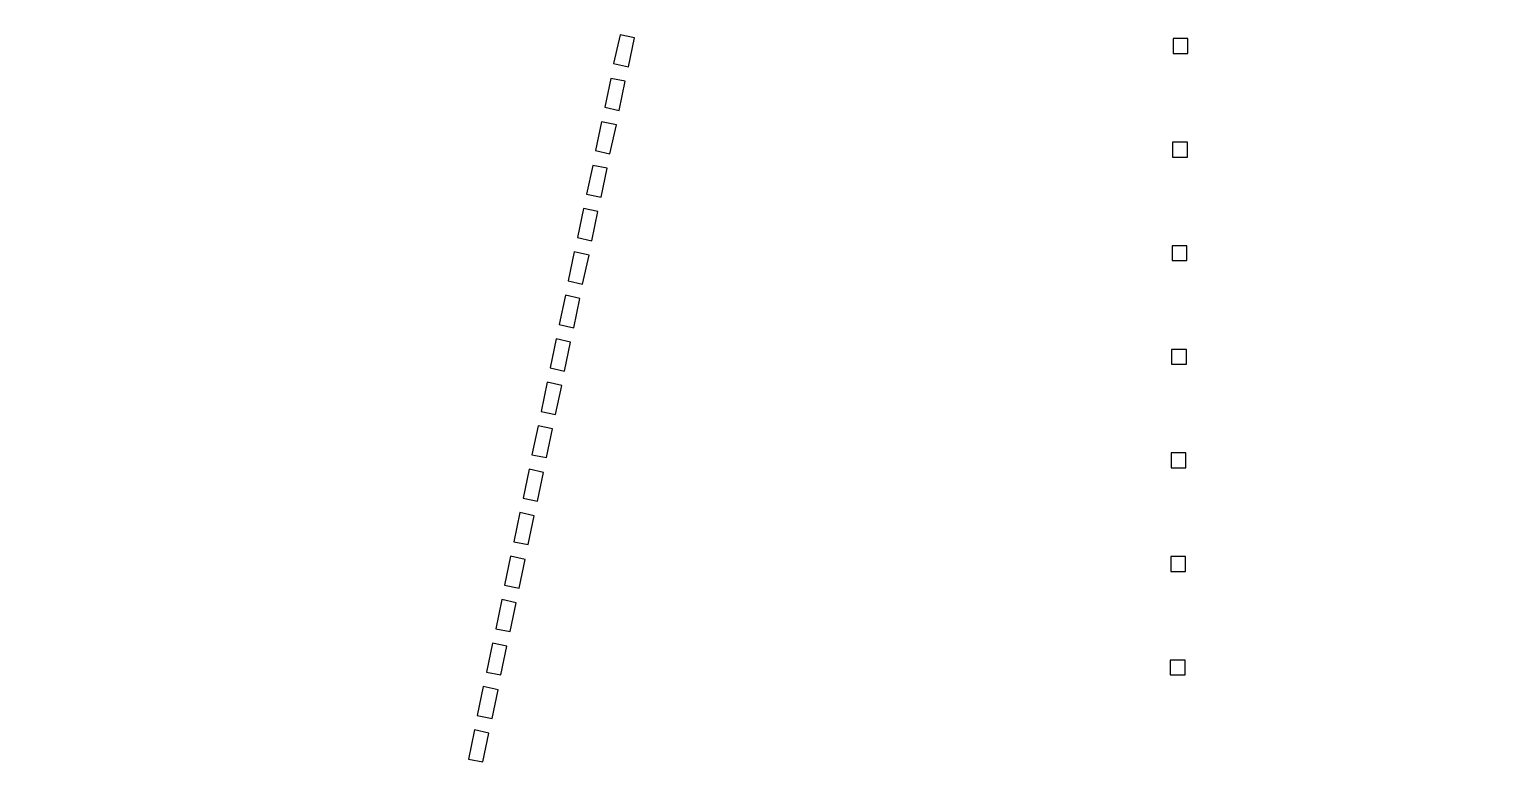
# Model space of a CAD drawing. Header units: centimetres. Extents: x -14.4 to 14.4, y -14.4 to 14.4.
# Drawn here: x -2.811 to 0.587, y -6.257 to -4.548 of the extents above; entities that cross this region are included whole.
import ezdxf
from ezdxf.lldxf.tags import DXFTag

# ---------------------------------------------------------------- set-up
doc = ezdxf.new("R2010")
doc.units = ezdxf.units.CM
doc.header["$MEASUREMENT"] = 0
doc.layers.add('Layer 1', color=7, linetype='Continuous')
tags = doc.linetypes.add('New Line1', pattern=[39354470.199999996, 4372718.9, -34981751.3]).pattern_tags.tags
tags[6:7] = [DXFTag(74, 4), DXFTag(75, 0), DXFTag(340, '0'), DXFTag(46, 1.0), DXFTag(50, 0.0), DXFTag(44, 0.0), DXFTag(45, 0.0)]
tags[4:5] = [DXFTag(74, 4), DXFTag(75, 0), DXFTag(340, '0'), DXFTag(46, 1.0), DXFTag(50, 0.0), DXFTag(44, 0.0), DXFTag(45, 0.0)]
tags = doc.linetypes.add('New Line408', pattern=[39354470.199999996, 4372718.9, -34981751.3]).pattern_tags.tags
tags[6:7] = [DXFTag(74, 4), DXFTag(75, 0), DXFTag(340, '0'), DXFTag(46, 1.0), DXFTag(50, 0.0), DXFTag(44, 0.0), DXFTag(45, 0.0)]
tags[4:5] = [DXFTag(74, 4), DXFTag(75, 0), DXFTag(340, '0'), DXFTag(46, 1.0), DXFTag(50, 0.0), DXFTag(44, 0.0), DXFTag(45, 0.0)]
tags = doc.linetypes.add('New Line410', pattern=[39354470.199999996, 4372718.9, -34981751.3]).pattern_tags.tags
tags[6:7] = [DXFTag(74, 4), DXFTag(75, 0), DXFTag(340, '0'), DXFTag(46, 1.0), DXFTag(50, 0.0), DXFTag(44, 0.0), DXFTag(45, 0.0)]
tags[4:5] = [DXFTag(74, 4), DXFTag(75, 0), DXFTag(340, '0'), DXFTag(46, 1.0), DXFTag(50, 0.0), DXFTag(44, 0.0), DXFTag(45, 0.0)]
tags = doc.linetypes.add('New Line411', pattern=[39354470.199999996, 4372718.9, -34981751.3]).pattern_tags.tags
tags[6:7] = [DXFTag(74, 4), DXFTag(75, 0), DXFTag(340, '0'), DXFTag(46, 1.0), DXFTag(50, 0.0), DXFTag(44, 0.0), DXFTag(45, 0.0)]
tags[4:5] = [DXFTag(74, 4), DXFTag(75, 0), DXFTag(340, '0'), DXFTag(46, 1.0), DXFTag(50, 0.0), DXFTag(44, 0.0), DXFTag(45, 0.0)]
tags = doc.linetypes.add('New Line413', pattern=[39354470.199999996, 4372718.9, -34981751.3]).pattern_tags.tags
tags[6:7] = [DXFTag(74, 4), DXFTag(75, 0), DXFTag(340, '0'), DXFTag(46, 1.0), DXFTag(50, 0.0), DXFTag(44, 0.0), DXFTag(45, 0.0)]
tags[4:5] = [DXFTag(74, 4), DXFTag(75, 0), DXFTag(340, '0'), DXFTag(46, 1.0), DXFTag(50, 0.0), DXFTag(44, 0.0), DXFTag(45, 0.0)]
tags = doc.linetypes.add('New Line415', pattern=[39354470.199999996, 4372718.9, -34981751.3]).pattern_tags.tags
tags[6:7] = [DXFTag(74, 4), DXFTag(75, 0), DXFTag(340, '0'), DXFTag(46, 1.0), DXFTag(50, 0.0), DXFTag(44, 0.0), DXFTag(45, 0.0)]
tags[4:5] = [DXFTag(74, 4), DXFTag(75, 0), DXFTag(340, '0'), DXFTag(46, 1.0), DXFTag(50, 0.0), DXFTag(44, 0.0), DXFTag(45, 0.0)]
tags = doc.linetypes.add('New Line416', pattern=[39354470.199999996, 4372718.9, -34981751.3]).pattern_tags.tags
tags[6:7] = [DXFTag(74, 4), DXFTag(75, 0), DXFTag(340, '0'), DXFTag(46, 1.0), DXFTag(50, 0.0), DXFTag(44, 0.0), DXFTag(45, 0.0)]
tags[4:5] = [DXFTag(74, 4), DXFTag(75, 0), DXFTag(340, '0'), DXFTag(46, 1.0), DXFTag(50, 0.0), DXFTag(44, 0.0), DXFTag(45, 0.0)]
tags = doc.linetypes.add('New Line418', pattern=[39354470.199999996, 4372718.9, -34981751.3]).pattern_tags.tags
tags[6:7] = [DXFTag(74, 4), DXFTag(75, 0), DXFTag(340, '0'), DXFTag(46, 1.0), DXFTag(50, 0.0), DXFTag(44, 0.0), DXFTag(45, 0.0)]
tags[4:5] = [DXFTag(74, 4), DXFTag(75, 0), DXFTag(340, '0'), DXFTag(46, 1.0), DXFTag(50, 0.0), DXFTag(44, 0.0), DXFTag(45, 0.0)]
tags = doc.linetypes.add('New Line420', pattern=[39354470.199999996, 4372718.9, -34981751.3]).pattern_tags.tags
tags[6:7] = [DXFTag(74, 4), DXFTag(75, 0), DXFTag(340, '0'), DXFTag(46, 1.0), DXFTag(50, 0.0), DXFTag(44, 0.0), DXFTag(45, 0.0)]
tags[4:5] = [DXFTag(74, 4), DXFTag(75, 0), DXFTag(340, '0'), DXFTag(46, 1.0), DXFTag(50, 0.0), DXFTag(44, 0.0), DXFTag(45, 0.0)]
tags = doc.linetypes.add('New Line421', pattern=[39354470.199999996, 4372718.9, -34981751.3]).pattern_tags.tags
tags[6:7] = [DXFTag(74, 4), DXFTag(75, 0), DXFTag(340, '0'), DXFTag(46, 1.0), DXFTag(50, 0.0), DXFTag(44, 0.0), DXFTag(45, 0.0)]
tags[4:5] = [DXFTag(74, 4), DXFTag(75, 0), DXFTag(340, '0'), DXFTag(46, 1.0), DXFTag(50, 0.0), DXFTag(44, 0.0), DXFTag(45, 0.0)]
tags = doc.linetypes.add('New Line423', pattern=[39354470.199999996, 4372718.9, -34981751.3]).pattern_tags.tags
tags[6:7] = [DXFTag(74, 4), DXFTag(75, 0), DXFTag(340, '0'), DXFTag(46, 1.0), DXFTag(50, 0.0), DXFTag(44, 0.0), DXFTag(45, 0.0)]
tags[4:5] = [DXFTag(74, 4), DXFTag(75, 0), DXFTag(340, '0'), DXFTag(46, 1.0), DXFTag(50, 0.0), DXFTag(44, 0.0), DXFTag(45, 0.0)]
tags = doc.linetypes.add('New Line425', pattern=[39354470.199999996, 4372718.9, -34981751.3]).pattern_tags.tags
tags[6:7] = [DXFTag(74, 4), DXFTag(75, 0), DXFTag(340, '0'), DXFTag(46, 1.0), DXFTag(50, 0.0), DXFTag(44, 0.0), DXFTag(45, 0.0)]
tags[4:5] = [DXFTag(74, 4), DXFTag(75, 0), DXFTag(340, '0'), DXFTag(46, 1.0), DXFTag(50, 0.0), DXFTag(44, 0.0), DXFTag(45, 0.0)]
tags = doc.linetypes.add('New Line427', pattern=[39354470.199999996, 4372718.9, -34981751.3]).pattern_tags.tags
tags[6:7] = [DXFTag(74, 4), DXFTag(75, 0), DXFTag(340, '0'), DXFTag(46, 1.0), DXFTag(50, 0.0), DXFTag(44, 0.0), DXFTag(45, 0.0)]
tags[4:5] = [DXFTag(74, 4), DXFTag(75, 0), DXFTag(340, '0'), DXFTag(46, 1.0), DXFTag(50, 0.0), DXFTag(44, 0.0), DXFTag(45, 0.0)]
tags = doc.linetypes.add('New Line428', pattern=[39354470.199999996, 4372718.9, -34981751.3]).pattern_tags.tags
tags[6:7] = [DXFTag(74, 4), DXFTag(75, 0), DXFTag(340, '0'), DXFTag(46, 1.0), DXFTag(50, 0.0), DXFTag(44, 0.0), DXFTag(45, 0.0)]
tags[4:5] = [DXFTag(74, 4), DXFTag(75, 0), DXFTag(340, '0'), DXFTag(46, 1.0), DXFTag(50, 0.0), DXFTag(44, 0.0), DXFTag(45, 0.0)]
tags = doc.linetypes.add('New Line430', pattern=[39354470.199999996, 4372718.9, -34981751.3]).pattern_tags.tags
tags[6:7] = [DXFTag(74, 4), DXFTag(75, 0), DXFTag(340, '0'), DXFTag(46, 1.0), DXFTag(50, 0.0), DXFTag(44, 0.0), DXFTag(45, 0.0)]
tags[4:5] = [DXFTag(74, 4), DXFTag(75, 0), DXFTag(340, '0'), DXFTag(46, 1.0), DXFTag(50, 0.0), DXFTag(44, 0.0), DXFTag(45, 0.0)]
tags = doc.linetypes.add('New Line432', pattern=[39354470.199999996, 4372718.9, -34981751.3]).pattern_tags.tags
tags[6:7] = [DXFTag(74, 4), DXFTag(75, 0), DXFTag(340, '0'), DXFTag(46, 1.0), DXFTag(50, 0.0), DXFTag(44, 0.0), DXFTag(45, 0.0)]
tags[4:5] = [DXFTag(74, 4), DXFTag(75, 0), DXFTag(340, '0'), DXFTag(46, 1.0), DXFTag(50, 0.0), DXFTag(44, 0.0), DXFTag(45, 0.0)]
tags = doc.linetypes.add('New Line433', pattern=[39354470.199999996, 4372718.9, -34981751.3]).pattern_tags.tags
tags[6:7] = [DXFTag(74, 4), DXFTag(75, 0), DXFTag(340, '0'), DXFTag(46, 1.0), DXFTag(50, 0.0), DXFTag(44, 0.0), DXFTag(45, 0.0)]
tags[4:5] = [DXFTag(74, 4), DXFTag(75, 0), DXFTag(340, '0'), DXFTag(46, 1.0), DXFTag(50, 0.0), DXFTag(44, 0.0), DXFTag(45, 0.0)]
tags = doc.linetypes.add('New Line435', pattern=[39354470.199999996, 4372718.9, -34981751.3]).pattern_tags.tags
tags[6:7] = [DXFTag(74, 4), DXFTag(75, 0), DXFTag(340, '0'), DXFTag(46, 1.0), DXFTag(50, 0.0), DXFTag(44, 0.0), DXFTag(45, 0.0)]
tags[4:5] = [DXFTag(74, 4), DXFTag(75, 0), DXFTag(340, '0'), DXFTag(46, 1.0), DXFTag(50, 0.0), DXFTag(44, 0.0), DXFTag(45, 0.0)]
tags = doc.linetypes.add('New Line437', pattern=[39354470.199999996, 4372718.9, -34981751.3]).pattern_tags.tags
tags[6:7] = [DXFTag(74, 4), DXFTag(75, 0), DXFTag(340, '0'), DXFTag(46, 1.0), DXFTag(50, 0.0), DXFTag(44, 0.0), DXFTag(45, 0.0)]
tags[4:5] = [DXFTag(74, 4), DXFTag(75, 0), DXFTag(340, '0'), DXFTag(46, 1.0), DXFTag(50, 0.0), DXFTag(44, 0.0), DXFTag(45, 0.0)]
tags = doc.linetypes.add('New Line439', pattern=[39354470.199999996, 4372718.9, -34981751.3]).pattern_tags.tags
tags[6:7] = [DXFTag(74, 4), DXFTag(75, 0), DXFTag(340, '0'), DXFTag(46, 1.0), DXFTag(50, 0.0), DXFTag(44, 0.0), DXFTag(45, 0.0)]
tags[4:5] = [DXFTag(74, 4), DXFTag(75, 0), DXFTag(340, '0'), DXFTag(46, 1.0), DXFTag(50, 0.0), DXFTag(44, 0.0), DXFTag(45, 0.0)]
tags = doc.linetypes.add('New Line440', pattern=[39354470.199999996, 4372718.9, -34981751.3]).pattern_tags.tags
tags[6:7] = [DXFTag(74, 4), DXFTag(75, 0), DXFTag(340, '0'), DXFTag(46, 1.0), DXFTag(50, 0.0), DXFTag(44, 0.0), DXFTag(45, 0.0)]
tags[4:5] = [DXFTag(74, 4), DXFTag(75, 0), DXFTag(340, '0'), DXFTag(46, 1.0), DXFTag(50, 0.0), DXFTag(44, 0.0), DXFTag(45, 0.0)]
tags = doc.linetypes.add('New Line442', pattern=[39354470.199999996, 4372718.9, -34981751.3]).pattern_tags.tags
tags[6:7] = [DXFTag(74, 4), DXFTag(75, 0), DXFTag(340, '0'), DXFTag(46, 1.0), DXFTag(50, 0.0), DXFTag(44, 0.0), DXFTag(45, 0.0)]
tags[4:5] = [DXFTag(74, 4), DXFTag(75, 0), DXFTag(340, '0'), DXFTag(46, 1.0), DXFTag(50, 0.0), DXFTag(44, 0.0), DXFTag(45, 0.0)]
tags = doc.linetypes.add('New Line444', pattern=[39354470.199999996, 4372718.9, -34981751.3]).pattern_tags.tags
tags[6:7] = [DXFTag(74, 4), DXFTag(75, 0), DXFTag(340, '0'), DXFTag(46, 1.0), DXFTag(50, 0.0), DXFTag(44, 0.0), DXFTag(45, 0.0)]
tags[4:5] = [DXFTag(74, 4), DXFTag(75, 0), DXFTag(340, '0'), DXFTag(46, 1.0), DXFTag(50, 0.0), DXFTag(44, 0.0), DXFTag(45, 0.0)]
tags = doc.linetypes.add('New Line445', pattern=[39354470.199999996, 4372718.9, -34981751.3]).pattern_tags.tags
tags[6:7] = [DXFTag(74, 4), DXFTag(75, 0), DXFTag(340, '0'), DXFTag(46, 1.0), DXFTag(50, 0.0), DXFTag(44, 0.0), DXFTag(45, 0.0)]
tags[4:5] = [DXFTag(74, 4), DXFTag(75, 0), DXFTag(340, '0'), DXFTag(46, 1.0), DXFTag(50, 0.0), DXFTag(44, 0.0), DXFTag(45, 0.0)]
tags = doc.linetypes.add('New Line447', pattern=[39354470.199999996, 4372718.9, -34981751.3]).pattern_tags.tags
tags[6:7] = [DXFTag(74, 4), DXFTag(75, 0), DXFTag(340, '0'), DXFTag(46, 1.0), DXFTag(50, 0.0), DXFTag(44, 0.0), DXFTag(45, 0.0)]
tags[4:5] = [DXFTag(74, 4), DXFTag(75, 0), DXFTag(340, '0'), DXFTag(46, 1.0), DXFTag(50, 0.0), DXFTag(44, 0.0), DXFTag(45, 0.0)]

msp = doc.modelspace()

# ---------------------------------------------------------------- linework, layer by layer
at = {"layer": 'Layer 1', "color": 16, "linetype": 'New Line1', "lineweight": 25}
msp.add_open_spline([(0.12846, 13.36284), (-0.33776, 13.36284), (-0.71601, 12.92147), (-0.71601, 11.89579), (-0.71601, 11.89579), (-0.82514, 12.47589), (-1.08516, 12.88459), (-1.38813, 12.88459), (-1.38813, 12.88459), (-1.78939, 12.88459), (-2.58808, 12.45567), (-2.11519, 11.28505), (-2.11519, 11.28505), (-3.63478, 9.46595), (-4.28084, 4.82834), (-2.11412, 2.37828), (-2.11412, 2.37828), (-4.57524, 4.49917), (-9.16838, 3.85118), (-10.97673, 2.34058), (-10.97673, 2.34058), (-12.14735, 2.81347), (-12.57626, 2.01478), (-12.57626, 1.61352), (-12.57626, 1.61352), (-12.57626, 1.31055), (-12.16756, 1.05052), (-11.58746, 0.94139), (-11.58746, 0.94139), (-12.61315, 0.94139), (-13.05451, 0.56315), (-13.05451, 0.09693), (-13.05451, 0.09693), (-13.05451, -0.33846), (-12.71917, -0.6966), (-11.7878, -0.74216), (-11.7878, -0.74216), (-12.22709, -0.87177), (-12.5181, -1.09727), (-12.5181, -1.35289), (-12.5181, -1.35289), (-12.5181, -1.75415), (-12.33591, -2.69676), (-10.91856, -2.07995), (-10.91856, -2.07995), (-9.66314, -3.79138), (-5.02522, -4.40025), (-2.37909, -2.35246), (-2.37909, -2.35246), (-4.52343, -4.80799), (-3.87706, -9.42383), (-2.36186, -11.23769), (-2.36186, -11.23769), (-2.83475, -12.40831), (-2.03606, -12.83723), (-1.6348, -12.83723), (-1.6348, -12.83723), (-1.33182, -12.83723), (-1.0718, -12.42853), (-0.96267, -11.84843), (-0.96267, -11.84843), (-0.96267, -12.87411), (-0.58442, -13.31547), (-0.1182, -13.31547), (-0.1182, -13.31547), (0.31719, -13.31547), (0.67533, -12.98013), (0.72088, -12.04877), (0.72088, -12.04877), (0.8505, -12.48806), (1.07599, -12.77906), (1.33162, -12.77906), (1.33162, -12.77906), (1.73288, -12.77906), (2.67549, -12.59687), (2.05868, -11.17953), (2.05868, -11.17953), (3.82119, -9.88663), (4.4142, -5.00618), (2.14054, -2.40847), (2.14054, -2.40847), (4.73811, -4.6827), (9.61968, -4.08925), (10.91267, -2.32661), (10.91267, -2.32661), (12.33002, -2.94343), (12.5122, -2.00081), (12.51221, -1.59955), (12.51221, -1.59955), (12.51221, -1.34393), (12.2212, -1.11843), (11.78191, -0.98882), (11.78191, -0.98882), (12.71327, -0.94326), (13.04862, -0.58512), (13.04862, -0.14974), (13.04862, -0.14974), (13.04862, 0.31648), (12.60725, 0.69473), (11.58157, 0.69473), (11.58157, 0.69473), (12.16167, 0.80386), (12.57037, 1.06388), (12.57037, 1.36686), (12.57037, 1.36686), (12.57037, 1.76812), (12.14146, 2.56681), (10.97083, 2.09392), (10.97083, 2.09392), (9.1482, 3.61646), (4.49635, 4.26289), (2.05006, 2.081), (2.05006, 2.081), (2.04519, 2.08513), (2.03987, 2.08874), (2.03498, 2.09284), (2.03498, 2.09284), (4.71719, 4.569), (4.15384, 9.87092), (2.30534, 11.22689), (2.30534, 11.22689), (2.92215, 12.64423), (1.97954, 12.82642), (1.57828, 12.82643), (1.57828, 12.82643), (1.32266, 12.82643), (1.09716, 12.53542), (0.96755, 12.09613), (0.96755, 12.09613), (0.92199, 13.02749), (0.56385, 13.36284), (0.12846, 13.36284)], degree=3, knots=[0, 0, 0, 0, 0.0294118, 0.0294118, 0.0294118, 0.0294118, 0.0588235, 0.0588235, 0.0588235, 0.0588235, 0.0882353, 0.0882353, 0.0882353, 0.0882353, 0.1176471, 0.1176471, 0.1176471, 0.1176471, 0.1470588, 0.1470588, 0.1470588, 0.1470588, 0.1764706, 0.1764706, 0.1764706, 0.1764706, 0.2058824, 0.2058824, 0.2058824, 0.2058824, 0.2352941, 0.2352941, 0.2352941, 0.2352941, 0.2647059, 0.2647059, 0.2647059, 0.2647059, 0.2941176, 0.2941176, 0.2941176, 0.2941176, 0.3235294, 0.3235294, 0.3235294, 0.3235294, 0.3529412, 0.3529412, 0.3529412, 0.3529412, 0.3823529, 0.3823529, 0.3823529, 0.3823529, 0.4117647, 0.4117647, 0.4117647, 0.4117647, 0.4411765, 0.4411765, 0.4411765, 0.4411765, 0.4705882, 0.4705882, 0.4705882, 0.4705882, 0.5, 0.5, 0.5, 0.5, 0.5294118, 0.5294118, 0.5294118, 0.5294118, 0.5588235, 0.5588235, 0.5588235, 0.5588235, 0.5882353, 0.5882353, 0.5882353, 0.5882353, 0.6176471, 0.6176471, 0.6176471, 0.6176471, 0.6470588, 0.6470588, 0.6470588, 0.6470588, 0.6764706, 0.6764706, 0.6764706, 0.6764706, 0.7058824, 0.7058824, 0.7058824, 0.7058824, 0.7352941, 0.7352941, 0.7352941, 0.7352941, 0.7647059, 0.7647059, 0.7647059, 0.7647059, 0.7941176, 0.7941176, 0.7941176, 0.7941176, 0.8235294, 0.8235294, 0.8235294, 0.8235294, 0.8529412, 0.8529412, 0.8529412, 0.8529412, 0.8823529, 0.8823529, 0.8823529, 0.8823529, 0.9117647, 0.9117647, 0.9117647, 0.9117647, 0.9411765, 0.9411765, 0.9411765, 0.9411765, 1, 1, 1, 1], dxfattribs=at)
at = {"layer": 'Layer 1', "color": 16, "linetype": 'New Line408', "lineweight": 25}
msp.add_open_spline([(-1.43445, -4.56165), (-1.43445, -4.56165), (-1.40106, -4.56812), (-1.40106, -4.56812), (-1.40106, -4.56812), (-1.40106, -4.56812), (-1.41506, -4.63598), (-1.41506, -4.63598), (-1.41506, -4.63598), (-1.41506, -4.63598), (-1.44953, -4.62844), (-1.44953, -4.62844), (-1.44953, -4.62844), (-1.44953, -4.62844), (-1.43445, -4.56165), (-1.43445, -4.56165)], degree=3, knots=[0, 0, 0, 0, 0.2, 0.2, 0.2, 0.2, 0.4, 0.4, 0.4, 0.4, 0.6, 0.6, 0.6, 0.6, 1, 1, 1, 1], dxfattribs=at)
at = {"layer": 'Layer 1', "color": 16, "linetype": 'New Line410', "lineweight": 25}
msp.add_open_spline([(-0.1462, -4.57027), (-0.1462, -4.57027), (-0.11174, -4.57027), (-0.11174, -4.57027), (-0.11174, -4.57027), (-0.11174, -4.57027), (-0.11174, -4.60474), (-0.11174, -4.60474), (-0.11174, -4.60474), (-0.11174, -4.60474), (-0.1462, -4.60474), (-0.1462, -4.60474), (-0.1462, -4.60474), (-0.1462, -4.60474), (-0.1462, -4.57027), (-0.1462, -4.57027)], degree=3, knots=[0, 0, 0, 0, 0.2, 0.2, 0.2, 0.2, 0.4, 0.4, 0.4, 0.4, 0.6, 0.6, 0.6, 0.6, 1, 1, 1, 1], dxfattribs=at)
at = {"layer": 'Layer 1', "color": 16, "linetype": 'New Line411', "lineweight": 25}
msp.add_open_spline([(-1.45599, -4.6629), (-1.45599, -4.6629), (-1.4226, -4.66937), (-1.4226, -4.66937), (-1.4226, -4.66937), (-1.4226, -4.66937), (-1.4366, -4.73723), (-1.4366, -4.73723), (-1.4366, -4.73723), (-1.4366, -4.73723), (-1.46999, -4.72969), (-1.46999, -4.72969), (-1.46999, -4.72969), (-1.46999, -4.72969), (-1.45599, -4.6629), (-1.45599, -4.6629)], degree=3, knots=[0, 0, 0, 0, 0.2, 0.2, 0.2, 0.2, 0.4, 0.4, 0.4, 0.4, 0.6, 0.6, 0.6, 0.6, 1, 1, 1, 1], dxfattribs=at)
at = {"layer": 'Layer 1', "color": 16, "linetype": 'New Line413', "lineweight": 25}
msp.add_open_spline([(-1.47753, -4.76415), (-1.47753, -4.76415), (-1.44307, -4.77062), (-1.44307, -4.77062), (-1.44307, -4.77062), (-1.44307, -4.77062), (-1.45815, -4.83848), (-1.45815, -4.83848), (-1.45815, -4.83848), (-1.45815, -4.83848), (-1.49154, -4.83094), (-1.49154, -4.83094), (-1.49154, -4.83094), (-1.49154, -4.83094), (-1.47753, -4.76415), (-1.47753, -4.76415)], degree=3, knots=[0, 0, 0, 0, 0.2, 0.2, 0.2, 0.2, 0.4, 0.4, 0.4, 0.4, 0.6, 0.6, 0.6, 0.6, 1, 1, 1, 1], dxfattribs=at)
at = {"layer": 'Layer 1', "color": 16, "linetype": 'New Line415', "lineweight": 25}
msp.add_open_spline([(-0.14728, -4.81155), (-0.14728, -4.81155), (-0.11281, -4.81155), (-0.11281, -4.81155), (-0.11281, -4.81155), (-0.11281, -4.81155), (-0.11281, -4.84602), (-0.11281, -4.84602), (-0.11281, -4.84602), (-0.11281, -4.84602), (-0.14728, -4.84602), (-0.14728, -4.84602), (-0.14728, -4.84602), (-0.14728, -4.84602), (-0.14728, -4.81155), (-0.14728, -4.81155)], degree=3, knots=[0, 0, 0, 0, 0.2, 0.2, 0.2, 0.2, 0.4, 0.4, 0.4, 0.4, 0.6, 0.6, 0.6, 0.6, 1, 1, 1, 1], dxfattribs=at)
at = {"layer": 'Layer 1', "color": 16, "linetype": 'New Line416', "lineweight": 25}
msp.add_open_spline([(-1.498, -4.8654), (-1.498, -4.8654), (-1.46461, -4.87187), (-1.46461, -4.87187), (-1.46461, -4.87187), (-1.46461, -4.87187), (-1.47861, -4.93973), (-1.47861, -4.93973), (-1.47861, -4.93973), (-1.47861, -4.93973), (-1.51308, -4.93219), (-1.51308, -4.93219), (-1.51308, -4.93219), (-1.51308, -4.93219), (-1.498, -4.8654), (-1.498, -4.8654)], degree=3, knots=[0, 0, 0, 0, 0.2, 0.2, 0.2, 0.2, 0.4, 0.4, 0.4, 0.4, 0.6, 0.6, 0.6, 0.6, 1, 1, 1, 1], dxfattribs=at)
at = {"layer": 'Layer 1', "color": 16, "linetype": 'New Line418', "lineweight": 25}
msp.add_open_spline([(-1.51954, -4.96558), (-1.51954, -4.96558), (-1.48615, -4.97312), (-1.48615, -4.97312), (-1.48615, -4.97312), (-1.48615, -4.97312), (-1.50015, -5.04098), (-1.50015, -5.04098), (-1.50015, -5.04098), (-1.50015, -5.04098), (-1.53355, -5.03344), (-1.53355, -5.03344), (-1.53355, -5.03344), (-1.53355, -5.03344), (-1.51954, -4.96558), (-1.51954, -4.96558)], degree=3, knots=[0, 0, 0, 0, 0.2, 0.2, 0.2, 0.2, 0.4, 0.4, 0.4, 0.4, 0.6, 0.6, 0.6, 0.6, 1, 1, 1, 1], dxfattribs=at)
at = {"layer": 'Layer 1', "color": 16, "linetype": 'New Line420', "lineweight": 25}
msp.add_open_spline([(-0.14836, -5.05282), (-0.14836, -5.05282), (-0.11389, -5.05282), (-0.11389, -5.05282), (-0.11389, -5.05282), (-0.11389, -5.05282), (-0.11389, -5.08729), (-0.11389, -5.08729), (-0.11389, -5.08729), (-0.11389, -5.08729), (-0.14836, -5.08729), (-0.14836, -5.08729), (-0.14836, -5.08729), (-0.14836, -5.08729), (-0.14836, -5.05282), (-0.14836, -5.05282)], degree=3, knots=[0, 0, 0, 0, 0.2, 0.2, 0.2, 0.2, 0.4, 0.4, 0.4, 0.4, 0.6, 0.6, 0.6, 0.6, 1, 1, 1, 1], dxfattribs=at)
at = {"layer": 'Layer 1', "color": 16, "linetype": 'New Line421', "lineweight": 25}
msp.add_open_spline([(-1.54109, -5.06683), (-1.54109, -5.06683), (-1.50662, -5.07437), (-1.50662, -5.07437), (-1.50662, -5.07437), (-1.50662, -5.07437), (-1.5217, -5.14223), (-1.5217, -5.14223), (-1.5217, -5.14223), (-1.5217, -5.14223), (-1.55509, -5.13469), (-1.55509, -5.13469), (-1.55509, -5.13469), (-1.55509, -5.13469), (-1.54109, -5.06683), (-1.54109, -5.06683)], degree=3, knots=[0, 0, 0, 0, 0.2, 0.2, 0.2, 0.2, 0.4, 0.4, 0.4, 0.4, 0.6, 0.6, 0.6, 0.6, 1, 1, 1, 1], dxfattribs=at)
at = {"layer": 'Layer 1', "color": 16, "linetype": 'New Line423', "lineweight": 25}
msp.add_open_spline([(-1.56155, -5.16808), (-1.56155, -5.16808), (-1.52816, -5.17562), (-1.52816, -5.17562), (-1.52816, -5.17562), (-1.52816, -5.17562), (-1.54216, -5.24348), (-1.54216, -5.24348), (-1.54216, -5.24348), (-1.54216, -5.24348), (-1.57663, -5.23594), (-1.57663, -5.23594), (-1.57663, -5.23594), (-1.57663, -5.23594), (-1.56155, -5.16808), (-1.56155, -5.16808)], degree=3, knots=[0, 0, 0, 0, 0.2, 0.2, 0.2, 0.2, 0.4, 0.4, 0.4, 0.4, 0.6, 0.6, 0.6, 0.6, 1, 1, 1, 1], dxfattribs=at)
at = {"layer": 'Layer 1', "color": 16, "linetype": 'New Line425', "lineweight": 25}
msp.add_open_spline([(-1.58309, -5.26933), (-1.58309, -5.26933), (-1.5497, -5.27687), (-1.5497, -5.27687), (-1.5497, -5.27687), (-1.5497, -5.27687), (-1.5637, -5.34473), (-1.5637, -5.34473), (-1.5637, -5.34473), (-1.5637, -5.34473), (-1.5971, -5.33719), (-1.5971, -5.33719), (-1.5971, -5.33719), (-1.5971, -5.33719), (-1.58309, -5.26933), (-1.58309, -5.26933)], degree=3, knots=[0, 0, 0, 0, 0.2, 0.2, 0.2, 0.2, 0.4, 0.4, 0.4, 0.4, 0.6, 0.6, 0.6, 0.6, 1, 1, 1, 1], dxfattribs=at)
at = {"layer": 'Layer 1', "color": 16, "linetype": 'New Line427', "lineweight": 25}
msp.add_open_spline([(-0.14944, -5.2941), (-0.14944, -5.2941), (-0.11497, -5.2941), (-0.11497, -5.2941), (-0.11497, -5.2941), (-0.11497, -5.2941), (-0.11497, -5.32857), (-0.11497, -5.32857), (-0.11497, -5.32857), (-0.11497, -5.32857), (-0.14944, -5.32857), (-0.14944, -5.32857), (-0.14944, -5.32857), (-0.14944, -5.32857), (-0.14944, -5.2941), (-0.14944, -5.2941)], degree=3, knots=[0, 0, 0, 0, 0.2, 0.2, 0.2, 0.2, 0.4, 0.4, 0.4, 0.4, 0.6, 0.6, 0.6, 0.6, 1, 1, 1, 1], dxfattribs=at)
at = {"layer": 'Layer 1', "color": 16, "linetype": 'New Line428', "lineweight": 25}
msp.add_open_spline([(-1.60464, -5.37058), (-1.60464, -5.37058), (-1.57017, -5.37812), (-1.57017, -5.37812), (-1.57017, -5.37812), (-1.57017, -5.37812), (-1.58525, -5.44598), (-1.58525, -5.44598), (-1.58525, -5.44598), (-1.58525, -5.44598), (-1.61864, -5.43844), (-1.61864, -5.43844), (-1.61864, -5.43844), (-1.61864, -5.43844), (-1.60464, -5.37058), (-1.60464, -5.37058)], degree=3, knots=[0, 0, 0, 0, 0.2, 0.2, 0.2, 0.2, 0.4, 0.4, 0.4, 0.4, 0.6, 0.6, 0.6, 0.6, 1, 1, 1, 1], dxfattribs=at)
at = {"layer": 'Layer 1', "color": 16, "linetype": 'New Line430', "lineweight": 25}
msp.add_open_spline([(-1.6251, -5.47183), (-1.6251, -5.47183), (-1.59171, -5.47937), (-1.59171, -5.47937), (-1.59171, -5.47937), (-1.59171, -5.47937), (-1.60571, -5.54615), (-1.60571, -5.54615), (-1.60571, -5.54615), (-1.60571, -5.54615), (-1.64018, -5.53969), (-1.64018, -5.53969), (-1.64018, -5.53969), (-1.64018, -5.53969), (-1.6251, -5.47183), (-1.6251, -5.47183)], degree=3, knots=[0, 0, 0, 0, 0.2, 0.2, 0.2, 0.2, 0.4, 0.4, 0.4, 0.4, 0.6, 0.6, 0.6, 0.6, 1, 1, 1, 1], dxfattribs=at)
at = {"layer": 'Layer 1', "color": 16, "linetype": 'New Line432', "lineweight": 25}
msp.add_open_spline([(-0.15051, -5.53538), (-0.15051, -5.53538), (-0.11604, -5.53538), (-0.11604, -5.53538), (-0.11604, -5.53538), (-0.11604, -5.53538), (-0.11604, -5.56985), (-0.11604, -5.56985), (-0.11604, -5.56985), (-0.11604, -5.56985), (-0.15051, -5.56985), (-0.15051, -5.56985), (-0.15051, -5.56985), (-0.15051, -5.56985), (-0.15051, -5.53538), (-0.15051, -5.53538)], degree=3, knots=[0, 0, 0, 0, 0.2, 0.2, 0.2, 0.2, 0.4, 0.4, 0.4, 0.4, 0.6, 0.6, 0.6, 0.6, 1, 1, 1, 1], dxfattribs=at)
at = {"layer": 'Layer 1', "color": 16, "linetype": 'New Line433', "lineweight": 25}
msp.add_open_spline([(-1.64664, -5.57308), (-1.64664, -5.57308), (-1.61325, -5.58062), (-1.61325, -5.58062), (-1.61325, -5.58062), (-1.61325, -5.58062), (-1.62726, -5.6474), (-1.62726, -5.6474), (-1.62726, -5.6474), (-1.62726, -5.6474), (-1.66065, -5.64094), (-1.66065, -5.64094), (-1.66065, -5.64094), (-1.66065, -5.64094), (-1.64664, -5.57308), (-1.64664, -5.57308)], degree=3, knots=[0, 0, 0, 0, 0.2, 0.2, 0.2, 0.2, 0.4, 0.4, 0.4, 0.4, 0.6, 0.6, 0.6, 0.6, 1, 1, 1, 1], dxfattribs=at)
at = {"layer": 'Layer 1', "color": 16, "linetype": 'New Line435', "lineweight": 25}
msp.add_open_spline([(-1.66819, -5.67433), (-1.66819, -5.67433), (-1.6348, -5.68187), (-1.6348, -5.68187), (-1.6348, -5.68187), (-1.6348, -5.68187), (-1.6488, -5.74865), (-1.6488, -5.74865), (-1.6488, -5.74865), (-1.6488, -5.74865), (-1.68219, -5.74219), (-1.68219, -5.74219), (-1.68219, -5.74219), (-1.68219, -5.74219), (-1.66819, -5.67433), (-1.66819, -5.67433)], degree=3, knots=[0, 0, 0, 0, 0.2, 0.2, 0.2, 0.2, 0.4, 0.4, 0.4, 0.4, 0.6, 0.6, 0.6, 0.6, 1, 1, 1, 1], dxfattribs=at)
at = {"layer": 'Layer 1', "color": 16, "linetype": 'New Line437', "lineweight": 25}
msp.add_open_spline([(-1.68973, -5.77558), (-1.68973, -5.77558), (-1.65526, -5.78312), (-1.65526, -5.78312), (-1.65526, -5.78312), (-1.65526, -5.78312), (-1.66926, -5.8499), (-1.66926, -5.8499), (-1.66926, -5.8499), (-1.66926, -5.8499), (-1.70373, -5.84344), (-1.70373, -5.84344), (-1.70373, -5.84344), (-1.70373, -5.84344), (-1.68973, -5.77558), (-1.68973, -5.77558)], degree=3, knots=[0, 0, 0, 0, 0.2, 0.2, 0.2, 0.2, 0.4, 0.4, 0.4, 0.4, 0.6, 0.6, 0.6, 0.6, 1, 1, 1, 1], dxfattribs=at)
at = {"layer": 'Layer 1', "color": 16, "linetype": 'New Line439', "lineweight": 25}
msp.add_open_spline([(-0.15159, -5.77665), (-0.15159, -5.77665), (-0.11712, -5.77665), (-0.11712, -5.77665), (-0.11712, -5.77665), (-0.11712, -5.77665), (-0.11712, -5.81112), (-0.11712, -5.81112), (-0.11712, -5.81112), (-0.11712, -5.81112), (-0.15159, -5.81112), (-0.15159, -5.81112), (-0.15159, -5.81112), (-0.15159, -5.81112), (-0.15159, -5.77665), (-0.15159, -5.77665)], degree=3, knots=[0, 0, 0, 0, 0.2, 0.2, 0.2, 0.2, 0.4, 0.4, 0.4, 0.4, 0.6, 0.6, 0.6, 0.6, 1, 1, 1, 1], dxfattribs=at)
at = {"layer": 'Layer 1', "color": 16, "linetype": 'New Line440', "lineweight": 25}
msp.add_open_spline([(-1.71019, -5.87683), (-1.71019, -5.87683), (-1.6768, -5.88437), (-1.6768, -5.88437), (-1.6768, -5.88437), (-1.6768, -5.88437), (-1.69081, -5.95115), (-1.69081, -5.95115), (-1.69081, -5.95115), (-1.69081, -5.95115), (-1.7242, -5.94469), (-1.7242, -5.94469), (-1.7242, -5.94469), (-1.7242, -5.94469), (-1.71019, -5.87683), (-1.71019, -5.87683)], degree=3, knots=[0, 0, 0, 0, 0.2, 0.2, 0.2, 0.2, 0.4, 0.4, 0.4, 0.4, 0.6, 0.6, 0.6, 0.6, 1, 1, 1, 1], dxfattribs=at)
at = {"layer": 'Layer 1', "color": 16, "linetype": 'New Line442', "lineweight": 25}
msp.add_open_spline([(-1.73174, -5.97808), (-1.73174, -5.97808), (-1.69835, -5.98562), (-1.69835, -5.98562), (-1.69835, -5.98562), (-1.69835, -5.98562), (-1.71235, -6.0524), (-1.71235, -6.0524), (-1.71235, -6.0524), (-1.71235, -6.0524), (-1.74574, -6.04594), (-1.74574, -6.04594), (-1.74574, -6.04594), (-1.74574, -6.04594), (-1.73174, -5.97808), (-1.73174, -5.97808)], degree=3, knots=[0, 0, 0, 0, 0.2, 0.2, 0.2, 0.2, 0.4, 0.4, 0.4, 0.4, 0.6, 0.6, 0.6, 0.6, 1, 1, 1, 1], dxfattribs=at)
at = {"layer": 'Layer 1', "color": 16, "linetype": 'New Line444', "lineweight": 25}
msp.add_open_spline([(-0.15267, -6.01793), (-0.15267, -6.01793), (-0.1182, -6.01793), (-0.1182, -6.01793), (-0.1182, -6.01793), (-0.1182, -6.01793), (-0.1182, -6.0524), (-0.1182, -6.0524), (-0.1182, -6.0524), (-0.1182, -6.0524), (-0.15267, -6.0524), (-0.15267, -6.0524), (-0.15267, -6.0524), (-0.15267, -6.0524), (-0.15267, -6.01793), (-0.15267, -6.01793)], degree=3, knots=[0, 0, 0, 0, 0.2, 0.2, 0.2, 0.2, 0.4, 0.4, 0.4, 0.4, 0.6, 0.6, 0.6, 0.6, 1, 1, 1, 1], dxfattribs=at)
at = {"layer": 'Layer 1', "color": 16, "linetype": 'New Line445', "lineweight": 25}
msp.add_open_spline([(-1.75328, -6.07933), (-1.75328, -6.07933), (-1.71881, -6.08687), (-1.71881, -6.08687), (-1.71881, -6.08687), (-1.71881, -6.08687), (-1.73281, -6.15365), (-1.73281, -6.15365), (-1.73281, -6.15365), (-1.73281, -6.15365), (-1.76728, -6.14719), (-1.76728, -6.14719), (-1.76728, -6.14719), (-1.76728, -6.14719), (-1.75328, -6.07933), (-1.75328, -6.07933)], degree=3, knots=[0, 0, 0, 0, 0.2, 0.2, 0.2, 0.2, 0.4, 0.4, 0.4, 0.4, 0.6, 0.6, 0.6, 0.6, 1, 1, 1, 1], dxfattribs=at)
at = {"layer": 'Layer 1', "color": 16, "linetype": 'New Line447', "lineweight": 25}
msp.add_open_spline([(-1.77374, -6.18058), (-1.77374, -6.18058), (-1.74035, -6.18812), (-1.74035, -6.18812), (-1.74035, -6.18812), (-1.74035, -6.18812), (-1.75436, -6.2549), (-1.75436, -6.2549), (-1.75436, -6.2549), (-1.75436, -6.2549), (-1.78775, -6.24844), (-1.78775, -6.24844), (-1.78775, -6.24844), (-1.78775, -6.24844), (-1.77374, -6.18058), (-1.77374, -6.18058)], degree=3, knots=[0, 0, 0, 0, 0.2, 0.2, 0.2, 0.2, 0.4, 0.4, 0.4, 0.4, 0.6, 0.6, 0.6, 0.6, 1, 1, 1, 1], dxfattribs=at)

doc.saveas('drawing.dxf')
